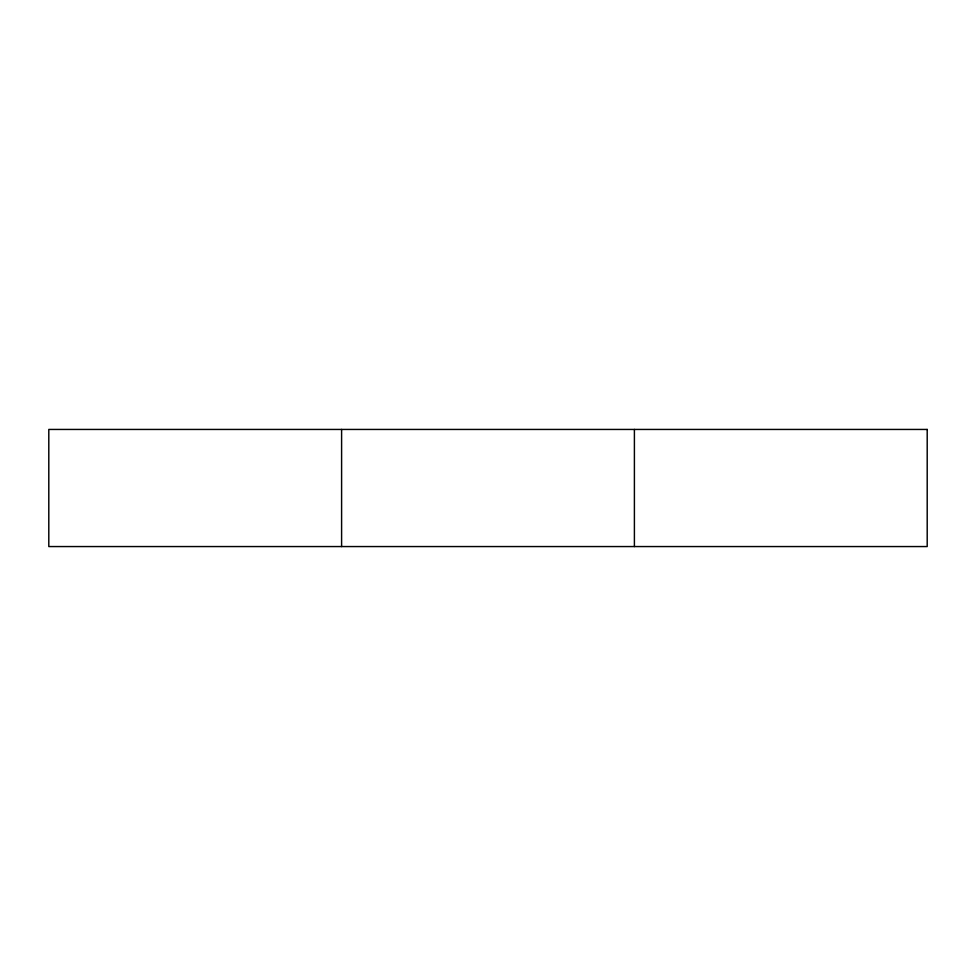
<?xml version="1.0" encoding="UTF-8"?>
<svg xmlns="http://www.w3.org/2000/svg" width="976" height="976" viewBox="0 0 976 976"><rect width="100%" height="100%" fill="white"/><g stroke="black" fill="none" stroke-linecap="round" stroke-linejoin="round"><path stroke-width="1.46" d="M634.4 429.44L634.4 546.56M341.6 429.44L341.6 546.56M927.2 429.44L48.8 429.44L48.8 546.56L927.2 546.56L927.2 429.44"/></g></svg>
